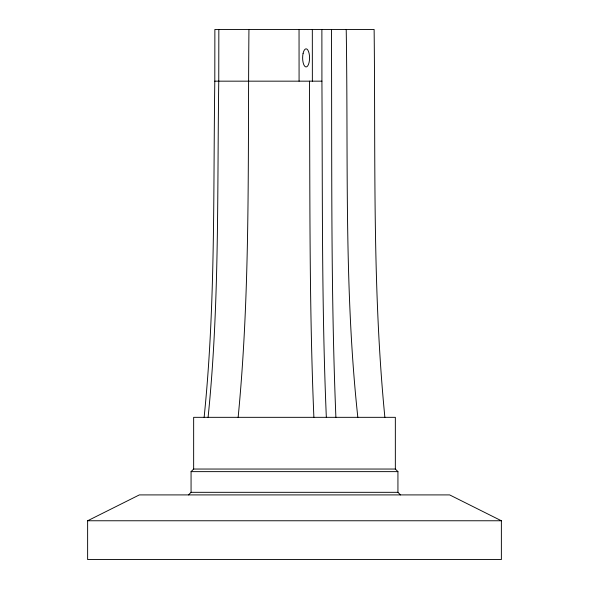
<?xml version="1.0" encoding="UTF-8"?>
<svg xmlns="http://www.w3.org/2000/svg" width="589" height="589" viewBox="0 0 589 589"><rect width="100%" height="100%" fill="white"/><g stroke="black" fill="none" stroke-linecap="round" stroke-linejoin="round"><path stroke-width="0.88" d="M218.836 29.45L218.755 81.164C217.164 193.214 219.513 305.713 208.086 417.329M248.941 29.45C247.66 158.735 250.649 288.492 238.14 417.329M384.875 417.329C372.226 288.507 375.613 158.721 374.125 29.45L214.875 29.45L214.801 81.164C213.211 193.214 215.559 305.713 204.125 417.329M188.48 494.907L191.064 492.316L191.064 471.634L193.648 469.043L193.656 417.329L395.344 417.329L395.344 469.043L397.936 471.634L397.936 492.316L400.52 494.907M87.628 520.764L139.35 494.907L449.65 494.907L501.372 520.764L501.372 559.55L87.628 559.55L87.628 520.764L501.372 520.764M214.801 81.164L321.918 81.164C322.581 193.221 321.594 305.352 326.335 417.329M193.648 469.043L395.352 469.043M191.064 471.634L397.936 471.634M191.064 492.316L397.936 492.316M357.832 417.329C343.91 288.603 348.349 158.691 346.214 29.45M313.885 417.329C309.166 305.352 310.101 193.221 309.446 81.164M335.892 417.329C330.643 288.117 332.063 158.735 331.438 29.45M321.918 81.164L321.881 29.45M312.361 81.164L312.325 29.45M299.079 81.164L299.043 29.45M303.092 53.371A9.049 3.46 90 0 0 306.096 66.947A9.049 3.46 90 0 0 309.092 53.371A9.049 3.46 90 0 0 303.092 53.371"/></g></svg>
